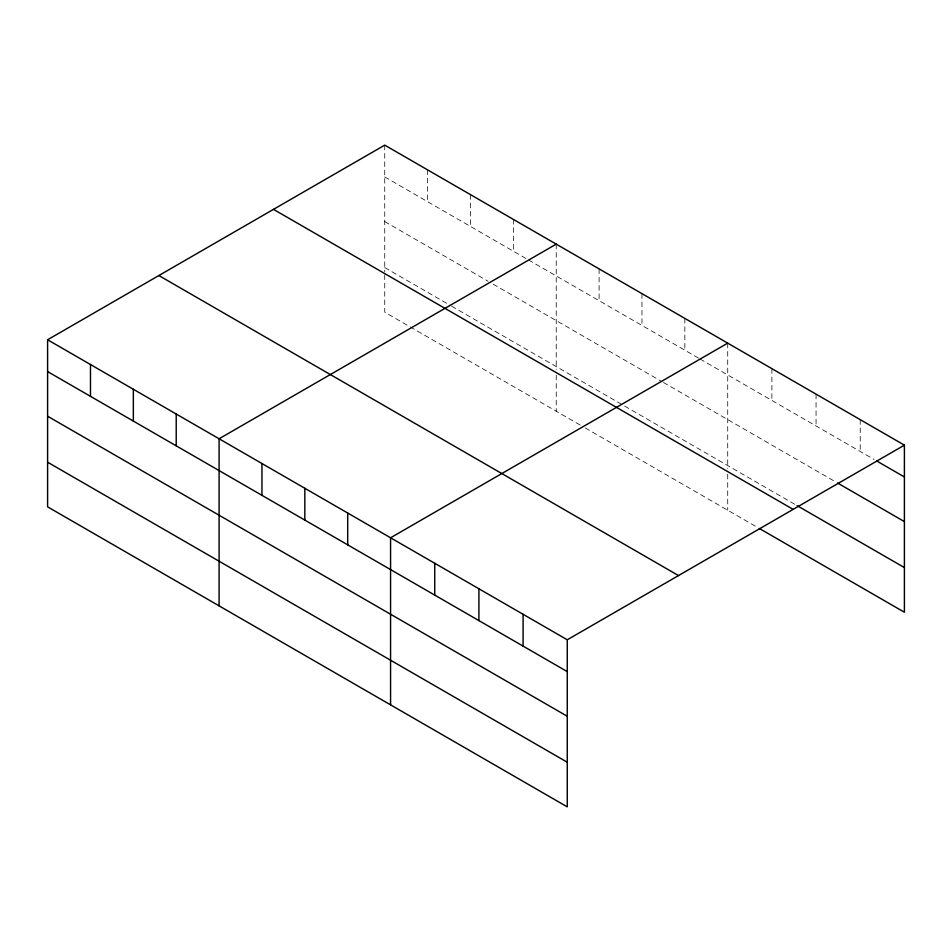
<?xml version="1.0" encoding="UTF-8"?>
<svg xmlns="http://www.w3.org/2000/svg" width="952" height="952" viewBox="0 0 952 952"><rect width="100%" height="100%" fill="white"/><g stroke="black" fill="none" stroke-linecap="round" stroke-linejoin="round"><path stroke-width="0.71" stroke-dasharray="4.76 3.57" d="M384.739 176.941L527.23 259.206M528.491 259.932L698.708 358.214M699.97 358.94L874.114 459.471M384.739 221.578L488.138 281.268M493.184 284.184L662.152 381.74M663.413 382.466L836.249 482.248M384.739 267.56L450.308 305.425M451.569 306.151L795.86 504.929M580.184 425.044L384.739 312.208L384.739 273.319M585.23 427.96L758.006 527.705M860.227 419.653L860.227 451.462M816.054 394.152L816.054 425.96M771.882 368.65L771.882 400.459M727.721 343.148L727.721 468.455M727.721 474.215L727.721 510.212M684.845 318.396L684.845 350.205M641.969 293.644L641.969 325.453M599.106 268.892L599.106 300.701M556.23 244.14L556.23 369.447M556.23 375.207L556.23 411.204M513.354 219.388L513.354 251.197M470.478 194.636L470.478 226.445M427.615 169.884L427.615 201.693M384.739 145.132L384.739 271.879"/><path stroke-width="1.43" d="M567.261 716.249L567.261 639.792L47.6 339.769L47.6 506.845L567.261 806.868L567.261 716.249L47.6 416.226M759.268 528.431L904.4 612.231L904.4 445.155L384.739 145.132L47.6 339.769M556.23 244.14L219.091 438.777L219.091 605.853M727.721 343.148L390.57 537.785L390.57 704.861M567.261 639.792L904.4 445.155M876.637 460.935L904.4 476.964M837.51 482.985L904.4 521.601M797.121 505.655L904.4 567.582M273.486 209.357L793.147 509.38M158.853 275.545L678.514 575.567M47.6 371.577L567.261 671.612M47.6 462.208L567.261 762.231M523.088 614.29L523.088 646.099M478.915 588.788L478.915 620.597M434.743 563.287L434.743 595.095M347.706 513.033L347.706 544.841M304.83 488.281L304.83 520.09M261.955 463.529L261.955 495.337M176.215 414.025L176.215 445.833M133.339 389.273L133.339 421.082M90.476 364.521L90.476 396.329"/></g></svg>
